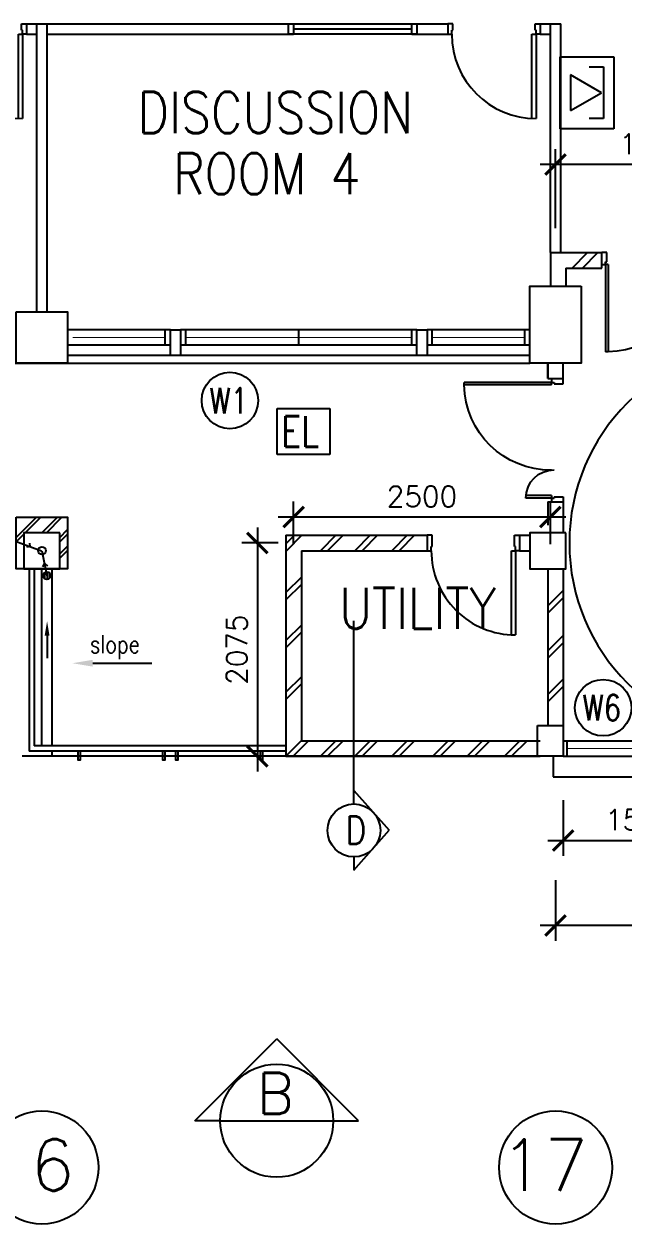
# Model space of a CAD drawing. Header units: feet. Extents: x 1613173 to 1750704, y -859418 to -757301.
# Drawn here: x 1690785 to 1696617, y -847051 to -835374 of the extents above; entities that cross this region are included whole.
import ezdxf

# ---------------------------------------------------------------- set-up
doc = ezdxf.new("R2010")
doc.units = ezdxf.units.FT
doc.header["$LTSCALE"] = 13
doc.header["$MEASUREMENT"] = 0
doc.layers.get('0').update_dxf_attribs({"linetype": 'CONTINUOUS'})
for name, color, linetype in [('-EL & K', 10, 'CONTINUOUS'), ('-FF', 240, 'CONTINUOUS'), ('AR', 7, 'CONTINUOUS'), ('COL', 3, 'CONTINUOUS'), ('DIM', 7, 'CONTINUOUS'), ('DR', 7, 'CONTINUOUS'), ('extension', 1, 'CONTINUOUS'), ('GRID-T', 7, 'CONTINUOUS'), ('H', 1, 'CONTINUOUS'), ('hatch', 7, 'CONTINUOUS'), ('LINE', 7, 'CONTINUOUS'), ('partition', 7, 'CONTINUOUS'), ('rail', 1, 'CONTINUOUS'), ('RWDP', 145, 'CONTINUOUS'), ('stair', 7, 'CONTINUOUS'), ('T50', 4, 'CONTINUOUS'), ('WALL', 2, 'CONTINUOUS'), ('WIN', 5, 'CONTINUOUS'), ('WIN-T', 7, 'CONTINUOUS')]:
    doc.layers.add(name, color=color, linetype=linetype)
doc.styles.add('DIMTEXT', font='romans.shx', dxfattribs={"width": 0.8})
doc.styles.add('E', font='ROMANS.SHX', dxfattribs={"width": 0.9})
doc.styles.add('ROMANS', font='romans')
doc.styles.get("Standard").update_dxf_attribs({"font": 'ROMANS.SHX'})
doc.dimstyles.new('STANDARD$0', dxfattribs={"dimscale": 0, "dimtxt": 8, "dimasz": 6, "dimexe": 1, "dimexo": 1, "dimgap": 3, "dimtad": 1, "dimdec": 0, "dimlfac": -1, "dimrnd": 1, "dimzin": 0, "dimdsep": 46, "dimtxsty": 'Standard', "dimcen": 0, "dimclrd": 5, "dimclre": 250, "dimadec": 0, "dimazin": 0, "dimtfac": 1, "dimtdec": 4, "dimtofl": 0, "dimtmove": 0, "dimatfit": 3, "dimfxl": 1, "dimtolj": 1, "dimtzin": 0, "dimarcsym": 0})

# ---------------------------------------------------------------- blocks, each defined once
blk = doc.blocks.new('FD2')
at = {"layer": 'LINE', "linetype": 'Continuous'}
for points in [[(100, 1200), (100, 1250), (0, 1250), (0, 1200)], [(100, 0), (100, 50), (0, 50), (0, 0)]]:
    blk.add_lwpolyline(points, close=True, dxfattribs=at)
at = {"layer": 'LINE', "color": 5, "linetype": 'Continuous'}
for points in [[(0, 1200), (0, 50)], [(100, 50), (100, 1200)]]:
    blk.add_lwpolyline(points, dxfattribs=at)
at = {"layer": 'LINE', "color": 1, "linetype": 'Continuous'}
blk.add_lwpolyline([(50, 50), (50, 1200)], dxfattribs=at)
blk = doc.blocks.new('FG2')
at = {"layer": 'LINE', "linetype": 'Continuous', "xscale": -1, "rotation": 180}
blk.add_blockref('FD2', (0, 0), dxfattribs=at)
blk = doc.blocks.new('d900-1b1')
at = {"layer": 'DR'}
for p, q in [((40, 100), (40, 920)), ((80, 919), (80, 100)), ((0, 0), (0, 100)), ((0, 100), (40, 100)), ((50, 0), (0, 0)), ((80, 100), (40, 100)), ((40, 100), (40, 60)), ((40, 60), (50, 60)), ((50, 60), (50, 0)), ((860, 60), (850, 60)), ((850, 60), (850, 0)), ((850, 0), (900, 0)), ((860, 100), (860, 60)), ((900, 100), (860, 100)), ((900, 0), (900, 100))]:
    blk.add_line(p, q, dxfattribs=at)
blk.add_arc((40, 100), 820, 0, 90, dxfattribs=at)
blk = doc.blocks.new('D1200')
at = {"layer": 'DR', "color": 7}
for p, q in [((37, 115), (37, 965)), ((62, 115), (62, 965)), ((1138, 115), (1138, 364)), ((1163, 115), (1163, 365)), ((0, 115), (37, 115)), ((37, 115), (37, 90)), ((62, 115), (37, 115)), ((37, 90), (50, 90)), ((50, 90), (50, 0)), ((1138, 115), (1163, 115)), ((1150, 90), (1150, 0)), ((1150, 90), (1163, 90)), ((1163, 115), (1163, 90)), ((1163, 115), (1200, 115))]:
    blk.add_line(p, q, dxfattribs=at)
blk.add_arc((1163, 90), 275, 90, 180, dxfattribs=at)
at = {"layer": 'WIN', "color": 7}
for p, q in [((62, 965), (37, 965)), ((62, 965), (62, 965)), ((50, 0), (0, 0)), ((1150, 0), (1200, 0))]:
    blk.add_line(p, q, dxfattribs=at)
blk.add_arc((50, 125), 840, 359.3227, 89.147, dxfattribs=at)
blk = doc.blocks.new('_ARCHTICK')
at = {"color": 0, "linetype": 'ByBlock', "const_width": 0.15}
blk.add_lwpolyline([(-0.5, -0.5), (0.5, 0.5)], dxfattribs=at)
blk = doc.blocks.new('*D212')
at = {"layer": 'DIM', "color": 7, "lineweight": -2, "transparency": 16777216}
for p, q in [((1695960, -843706), (1695960, -844296)), ((1703160, -843706), (1703160, -844296)), ((1703310, -844146), (1695810, -844146))]:
    blk.add_line(p, q, dxfattribs=at)
at = {"layer": 'DIM', "color": 7, "lineweight": -2, "transparency": 16777216, "xscale": 200, "yscale": 200, "zscale": 200}
for p, rotation in [((1695960, -844146), 180.0000000117561), ((1703160, -844146), 1.175611608061899e-08)]:
    blk.add_blockref('_ARCHTICK', p, dxfattribs=dict(at, rotation=rotation))
at = {"layer": 'DIM', "color": 7, "transparency": 16777216, "insert": (1699560, -843946), "char_height": 200, "attachment_point": 5, "rotation": 0, "style": 'ROMANS'}
blk.add_mtext('\\A1;7200', dxfattribs=at)
blk = doc.blocks.new('*D213')
at = {"layer": 'DIM', "color": 7, "lineweight": -2, "transparency": 16777216}
for p, q in [((1695960, -837362), (1695960, -836592)), ((1697885, -837362), (1697885, -836592)), ((1698035, -836742), (1695810, -836742))]:
    blk.add_line(p, q, dxfattribs=at)
at = {"layer": 'DIM', "color": 7, "lineweight": -2, "transparency": 16777216, "xscale": 200, "yscale": 200, "zscale": 200, "rotation": 180}
blk.add_blockref('_ARCHTICK', (1695960, -836742), dxfattribs=at)
at = {"layer": 'DIM', "color": 7, "lineweight": -2, "transparency": 16777216, "xscale": 200, "yscale": 200, "zscale": 200}
blk.add_blockref('_ARCHTICK', (1697885, -836742), dxfattribs=at)
at = {"layer": 'DIM', "color": 7, "transparency": 16777216, "insert": (1696923, -836542), "char_height": 200, "attachment_point": 5, "style": 'ROMANS'}
blk.add_mtext('\\A1;1925', dxfattribs=at)
blk = doc.blocks.new('*D225')
at = {"layer": 'DIM', "color": 7, "lineweight": -2, "transparency": 16777216}
for p, q in [((1696035, -842928), (1696035, -843469)), ((1697535, -842928), (1697535, -843469)), ((1695885, -843319), (1697685, -843319))]:
    blk.add_line(p, q, dxfattribs=at)
at = {"layer": 'DIM', "color": 7, "lineweight": -2, "transparency": 16777216, "xscale": 200, "yscale": 200, "zscale": 200, "rotation": 180}
blk.add_blockref('_ARCHTICK', (1696035, -843319), dxfattribs=at)
at = {"layer": 'DIM', "color": 7, "lineweight": -2, "transparency": 16777216, "xscale": 200, "yscale": 200, "zscale": 200}
blk.add_blockref('_ARCHTICK', (1697535, -843319), dxfattribs=at)
at = {"layer": 'DIM', "color": 7, "transparency": 16777216, "insert": (1696785, -843119), "char_height": 200, "attachment_point": 5, "style": 'ROMANS'}
blk.add_mtext('\\A1;1500', dxfattribs=at)
blk = doc.blocks.new('*D339')
at = {"layer": 'DIM', "color": 7, "lineweight": -2, "transparency": 16777216}
for p, q in [((1693410, -840437), (1693410, -840021)), ((1695910, -840437), (1695910, -840021)), ((1693260, -840171), (1696060, -840171))]:
    blk.add_line(p, q, dxfattribs=at)
at = {"layer": 'DIM', "color": 7, "lineweight": -2, "transparency": 16777216, "xscale": 200, "yscale": 200, "zscale": 200, "rotation": 180}
blk.add_blockref('_ARCHTICK', (1693410, -840171), dxfattribs=at)
at = {"layer": 'DIM', "color": 7, "lineweight": -2, "transparency": 16777216, "xscale": 200, "yscale": 200, "zscale": 200}
blk.add_blockref('_ARCHTICK', (1695910, -840171), dxfattribs=at)
at = {"layer": 'DIM', "color": 7, "transparency": 16777216, "insert": (1694660, -839971), "char_height": 200, "attachment_point": 5, "style": 'ROMANS'}
blk.add_mtext('\\A1;2500', dxfattribs=at)
blk = doc.blocks.new('*D340')
at = {"layer": 'DIM', "color": 7, "lineweight": -2, "transparency": 16777216}
for p, q in [((1693057, -840274), (1693057, -842649)), ((1693260, -840424), (1692907, -840424)), ((1693260, -842499), (1692907, -842499))]:
    blk.add_line(p, q, dxfattribs=at)
at = {"layer": 'DIM', "color": 7, "lineweight": -2, "transparency": 16777216, "xscale": 200, "yscale": 200, "zscale": 200}
for p, rotation in [((1693057, -840424), 90), ((1693057, -842499), 270)]:
    blk.add_blockref('_ARCHTICK', p, dxfattribs=dict(at, rotation=rotation))
at = {"layer": 'DIM', "color": 7, "transparency": 16777216, "insert": (1692857, -841462), "char_height": 200, "attachment_point": 5, "rotation": 90, "style": 'ROMANS'}
blk.add_mtext('\\A1;2075', dxfattribs=at)
blk = doc.blocks.new('DR-900-B')
at = {"layer": 'DR'}
for p, q in [((0, 900), (-150, 900)), ((-150, 900), (-150, 860)), ((-150, 860), (-110, 860)), ((-110, 860), (-110, 850)), ((-110, 850), (0, 850)), ((0, 850), (0, 900)), ((-150, 40), (-970, 40)), ((-969, 80), (-150, 80)), ((-150, 80), (-150, 40)), ((-150, 40), (-110, 40)), ((-150, 0), (-150, 40)), ((0, 0), (-150, 0)), ((-110, 50), (0, 50)), ((-110, 40), (-110, 50)), ((0, 50), (0, 0))]:
    blk.add_line(p, q, dxfattribs=at)
blk.add_arc((-150, 40), 820, 90, 180, dxfattribs=at)
blk = doc.blocks.new('FIREMAN INTERCOM')
at = {"layer": '-FF', "color": 3, "ltscale": 10}
for p, q in [((-350, 522), (350, 522)), ((-350, 0), (-350, 522)), ((350, 522), (350, 0)), ((350, 0), (-350, 0))]:
    blk.add_line(p, q, dxfattribs=at)
at = {"layer": '-FF', "ltscale": 10}
for p, q in [((-254, 281), (-254, 422)), ((-254, 422), (251, 422)), ((-1, 402), (-176, 100)), ((173, 100), (-1, 402)), ((251, 422), (251, 281)), ((-176, 100), (173, 100))]:
    blk.add_line(p, q, dxfattribs=at)

msp = doc.modelspace()

# ---------------------------------------------------------------- hatches: boundary and pattern name
at = {"layer": 'RWDP'}
h = msp.add_hatch(dxfattribs=at)
h.set_pattern_fill('ANSI31', color=0, scale=200, angle=45, style=0)
h.set_pattern_definition([(90, (412.74, -358.318), (-25, 5e-15), [])])
edge = h.paths.add_edge_path()
edge.add_arc((1691008, -840741), 37.5, 0, 360)

# ---------------------------------------------------------------- linework, layer by layer
at = {"layer": '-EL & K', "color": 0}
for p, q in [((1693248.8, -839116.8), (1693762.7, -839116.8)), ((1693248.8, -839563.9), (1693248.8, -839116.8)), ((1693762.7, -839116.8), (1693762.7, -839563.9)), ((1693762.7, -839563.9), (1693248.8, -839563.9))]:
    msp.add_line(p, q, dxfattribs=at)
at = {"color": 0}
for p, q in [((1695710.2, -838599.1), (1691210.2, -838599.1)), ((1690960.2, -842399.1), (1690960.2, -840674.1)), ((1691060.2, -842399.1), (1691060.2, -840674.1)), ((1691010, -841325), (1691010, -841546.2)), ((1691060.2, -842499.1), (1691060.2, -842449.1)), ((1693485.2, -842499.1), (1691210.2, -842499.1))]:
    msp.add_line(p, q, dxfattribs=at)
msp.add_solid([(1690986.7, -841325), (1691033.3, -841325), (1691010, -841185)], dxfattribs=at)
at = {"layer": 'AR', "color": 0}
for p, q in [((1693997.4, -842831.2), (1693997.4, -841182)), ((1693997.4, -842831.2), (1694339, -843219.9)), ((1693997.4, -842963.4), (1693997.4, -842831.2)), ((1693997.4, -843608.5), (1694339, -843219.9)), ((1693997.4, -843478.6), (1693997.4, -843608.5)), ((1692448.5, -846045.5), (1693245.5, -845248.5)), ((1694042.5, -846045.5), (1693245.5, -845248.5)), ((1692695.5, -846045.5), (1692448.5, -846045.5)), ((1692695.5, -846045.5), (1693795.5, -846045.5)), ((1693795.5, -846045.5), (1694042.5, -846045.5))]:
    msp.add_line(p, q, dxfattribs=at)
for centre, radius in [((1693997.4, -843221), 257.6), ((1693245.5, -846045.5), 550)]:
    msp.add_circle(centre, radius, dxfattribs=at)
at = {"layer": 'COL', "color": 0}
for points in [[(1696210.2, -837924.1), (1696210.2, -838674.1), (1695710.2, -838674.1), (1695710.2, -837924.1)], [(1690710.2, -838174.1), (1691210.2, -838174.1), (1691210.2, -838674.1), (1690710.2, -838674.1)], [(1690710.2, -840174.1), (1691210.2, -840174.1), (1691210.2, -840674.1), (1690710.2, -840674.1)], [(1691135.2, -840324.1), (1690785.2, -840324.1), (1690785.2, -840674.1), (1691135.2, -840674.1)], [(1696060.2, -840324.1), (1695710.2, -840324.1), (1695710.2, -840674.1), (1696060.2, -840674.1)], [(1695785.2, -842199.1), (1696035.2, -842199.1), (1696035.2, -842499.1), (1695785.2, -842499.1)]]:
    msp.add_lwpolyline(points, close=True, dxfattribs=at)
at = {"layer": 'DR', "color": 0}
msp.add_line((1695910.2, -835374.1), (1696010.2, -835374.1), dxfattribs=at)
at = {"layer": 'extension', "color": 0}
for p, q in [((1695935.2, -842499.1), (1695935.2, -842699.1)), ((1695935.2, -842699.1), (1697635.2, -842699.1))]:
    msp.add_line(p, q, dxfattribs=at)
at = {"layer": 'GRID-T', "color": 0}
for centre in [(1690960.2, -846500.7), (1695960.2, -846500.7)]:
    msp.add_circle(centre, 550, dxfattribs=at)
at = {"layer": 'H', "color": 0}
for p, q in [((1693419.4, -840349.1), (1693335.2, -840433.3)), ((1693490.2, -840349.1), (1693340.2, -840499.1)), ((1693820.3, -840349.1), (1693670.3, -840499.1)), ((1693891, -840349.1), (1693741, -840499.1)), ((1694155.4, -840349.1), (1694005.4, -840499.1)), ((1694226.2, -840349.1), (1694076.2, -840499.1)), ((1694516.9, -840349.1), (1694366.9, -840499.1)), ((1694587.6, -840349.1), (1694437.6, -840499.1)), ((1693485.2, -840756.4), (1693335.2, -840906.4)), ((1693485.2, -840827.1), (1693335.2, -840977.1)), ((1693485.2, -841222.7), (1693335.2, -841372.7)), ((1693485.2, -841293.4), (1693335.2, -841443.4)), ((1693485.2, -841725.4), (1693335.2, -841875.4)), ((1693485.2, -841796.1), (1693335.2, -841946.1)), ((1693485.1, -842349.1), (1693335.1, -842499.1)), ((1693555.8, -842349.1), (1693405.8, -842499.1)), ((1693820.3, -842349.1), (1693670.3, -842499.1)), ((1693891, -842349.1), (1693741, -842499.1)), ((1694155.4, -842349.1), (1694005.4, -842499.1)), ((1694226.2, -842349.1), (1694076.2, -842499.1)), ((1694516.9, -842349.1), (1694366.9, -842499.1)), ((1694587.6, -842349.1), (1694437.6, -842499.1)), ((1694914.9, -842349.1), (1694764.9, -842499.1)), ((1694985.6, -842349.1), (1694835.6, -842499.1)), ((1695250.1, -842349.1), (1695100.1, -842499.1)), ((1695320.8, -842349.1), (1695170.8, -842499.1)), ((1695611.5, -842349.1), (1695461.5, -842499.1)), ((1695682.2, -842349.1), (1695532.2, -842499.1))]:
    msp.add_line(p, q, dxfattribs=at)
at = {"layer": 'hatch', "color": 0}
for p, q in [((1696122, -837749.1), (1696272, -837599.1)), ((1696222.7, -837749.1), (1696372.7, -837599.1)), ((1690710.2, -840369.3), (1690905.5, -840174.1)), ((1690798.1, -840324.1), (1690948.1, -840174.1)), ((1690960.2, -840324.1), (1691110.2, -840174.1)), ((1691002.9, -840324.1), (1691152.9, -840174.1)), ((1690710.2, -840412), (1690785.2, -840337)), ((1691135.2, -840369.3), (1691210.2, -840294.3)), ((1691135.2, -840412), (1691210.2, -840337)), ((1691135.2, -840530.3), (1691210.2, -840455.3)), ((1691135.2, -840573), (1691210.2, -840498)), ((1695885.2, -841035.8), (1696035.2, -840885.8)), ((1695885.2, -841107.5), (1696035.2, -840957.5)), ((1695885.2, -841473.5), (1696035.2, -841323.5)), ((1695885.2, -841545.1), (1696035.2, -841395.1)), ((1695885.2, -841898.5), (1696035.2, -841748.5)), ((1695885.2, -841970.1), (1696035.2, -841820.1))]:
    msp.add_line(p, q, dxfattribs=at)
at = {"layer": 'LINE', "color": 0}
msp.add_line((1678710.2, -838674.1), (1695710.2, -838674.1), dxfattribs=at)
at = {"layer": 'partition', "color": 0}
for p, q in [((1690810.2, -835374.1), (1693410.2, -835374.1)), ((1690910.2, -838174.1), (1690910.2, -835374.1)), ((1691010.2, -838174.1), (1691010.2, -835374.1)), ((1694560.2, -835374.1), (1694910.2, -835374.1)), ((1695810.2, -835374.1), (1695910.2, -835374.1)), ((1695910.2, -837599.1), (1695910.2, -835374.1)), ((1696010.2, -837599.1), (1696010.2, -835374.1)), ((1690810.2, -835474.1), (1690910.2, -835474.1)), ((1691010.2, -835474.1), (1693410.2, -835474.1)), ((1694560.2, -835474.1), (1694910.2, -835474.1)), ((1695810.2, -835474.1), (1695910.2, -835474.1)), ((1695810.2, -835474.1), (1695910.2, -835474.1)), ((1693385.2, -842499.1), (1690767.2, -842499.1))]:
    msp.add_line(p, q, dxfattribs=at)
at = {"layer": 'rail', "color": 0}
for p, q in [((1690835.2, -840674.1), (1690835.2, -842449.1)), ((1690885.2, -840674.1), (1690885.2, -842399.1)), ((1693335.2, -842449.1), (1690835.2, -842449.1)), ((1693335.2, -842399.1), (1690885.2, -842399.1))]:
    msp.add_line(p, q, dxfattribs=at)
for points in [[(1691335.2, -842449.1), (1691310.2, -842449.1), (1691310.2, -842534.1), (1691335.2, -842534.1)], [(1692160.2, -842449.1), (1692135.2, -842449.1), (1692135.2, -842534.1), (1692160.2, -842534.1)], [(1692285.2, -842449.1), (1692260.2, -842449.1), (1692260.2, -842534.1), (1692285.2, -842534.1)], [(1693110.2, -842449.1), (1693085.2, -842449.1), (1693085.2, -842534.1), (1693110.2, -842534.1)]]:
    msp.add_lwpolyline(points, close=True, dxfattribs=at)
at = {"layer": 'RWDP', "color": 0}
for p, q in [((1690605, -840370.4), (1690955.5, -840499.1)), ((1690843.8, -840458.1), (1690810.7, -840464.5)), ((1690843.8, -840458.1), (1690840.6, -840426.8)), ((1690960.2, -840499.1), (1691008, -840741)), ((1690984.1, -840620.1), (1690966, -840657)), ((1690984.1, -840620.1), (1691014, -840646)), ((1691455, -841594), (1692029, -841594))]:
    msp.add_line(p, q, dxfattribs=at)
for centre in [(1690960.2, -840499.1), (1691008, -840741)]:
    msp.add_circle(centre, 37.5, dxfattribs=at)
msp.add_solid([(1691455, -841627.3), (1691455, -841560.7), (1691255, -841594)], dxfattribs=at)
at = {"layer": 'stair', "color": 0}
msp.add_arc((1698019.4, -840424.1), 1925, 90, 270, dxfattribs=at)
at = {"layer": 'WALL', "color": 0}
for p, q in [((1695910.2, -837599.1), (1696410.2, -837599.1)), ((1695910.2, -837599.1), (1695910.2, -837924.1)), ((1696410.2, -837749.1), (1696410.2, -837599.1)), ((1696060.2, -837749.1), (1696410.2, -837749.1)), ((1696060.2, -837749.1), (1696060.2, -837924.1)), ((1695885.2, -838674.1), (1695885.2, -838824.1)), ((1695885.2, -838824.1), (1695885.2, -838674.1)), ((1696035.2, -838824.1), (1696035.2, -838674.1)), ((1695885.2, -838824.1), (1696035.2, -838824.1)), ((1695885.2, -840024.1), (1695885.2, -840249.1)), ((1695885.2, -840024.1), (1696035.2, -840024.1)), ((1696035.2, -840024.1), (1696035.2, -840324.1)), ((1693335.2, -840349.1), (1693335.2, -842499.1)), ((1693335.2, -840349.1), (1694710.2, -840349.1)), ((1695610.2, -840349.1), (1695710.2, -840349.1)), ((1693485.2, -840499.1), (1693485.2, -842349.1)), ((1693485.2, -840499.1), (1694710.2, -840499.1)), ((1695610.2, -840499.1), (1695710.2, -840499.1)), ((1695885.2, -840674.1), (1695885.2, -842199.1)), ((1696035.2, -840674.1), (1696035.2, -842199.1)), ((1693485.2, -842349.1), (1695810.2, -842349.1)), ((1693335.2, -842499.1), (1695810.2, -842499.1)), ((1695885.2, -842499.1), (1693385.2, -842499.1))]:
    msp.add_line(p, q, dxfattribs=at)
for points in [[(1692210.2, -838599.1), (1692210.2, -838349.1), (1692310.2, -838349.1), (1692310.2, -838599.1)], [(1694610.2, -838599.1), (1694610.2, -838349.1), (1694710.2, -838349.1), (1694710.2, -838599.1)]]:
    msp.add_lwpolyline(points, close=True, dxfattribs=at)
at = {"layer": 'WIN', "color": 0}
for p, q in [((1692210.2, -838349.1), (1691210.2, -838349.1)), ((1692160.2, -838499.1), (1692160.2, -838349.1)), ((1694610.2, -838349.1), (1692310.2, -838349.1)), ((1692360.2, -838499.1), (1692360.2, -838349.1)), ((1693460.2, -838499.1), (1693460.2, -838349.1)), ((1694560.2, -838499.1), (1694560.2, -838349.1)), ((1695710.2, -838349.1), (1694710.2, -838349.1)), ((1694760.2, -838499.1), (1694760.2, -838349.1)), ((1695660.2, -838499.1), (1695660.2, -838349.1)), ((1692210.2, -838499.1), (1691210.2, -838499.1)), ((1694610.2, -838499.1), (1692310.2, -838499.1)), ((1695710.2, -838499.1), (1694710.2, -838499.1)), ((1696035.2, -842349.1), (1697535.2, -842349.1)), ((1696073.2, -842499.1), (1696073.2, -842349.1)), ((1696035.2, -842499.1), (1697535.2, -842499.1))]:
    msp.add_line(p, q, dxfattribs=at)
at = {"layer": 'WIN', "color": 0, "const_width": 10, "flags": 128}
for points in [[(1692160.2, -838424.1), (1691260.2, -838424.1)], [(1694560.2, -838424.1), (1692360.2, -838424.1)], [(1694760.2, -838424.1), (1695660.2, -838424.1)], [(1696073.2, -842424.1), (1697497.2, -842424.1)]]:
    msp.add_lwpolyline(points, dxfattribs=at)
at = {"layer": 'WIN-T', "color": 0}
for centre in [(1692790.2, -839038.1), (1696423.3, -842026.9)]:
    msp.add_circle(centre, 275, dxfattribs=at)

# ---------------------------------------------------------------- block references
at = {"layer": '-FF', "color": 0, "rotation": 270}
msp.add_blockref('FIREMAN INTERCOM', (1696006.2, -836043.6), dxfattribs=at)
at = {"layer": 'DR', "color": 0, "rotation": 179.9999999599794}
for p in [(1690810.2, -835374.1), (1695810.2, -835374.1)]:
    msp.add_blockref('d900-1b1', p, dxfattribs=at)
at = {"layer": 'DR', "color": 0, "xscale": -1}
for p, rotation in [((1696410.2, -837599.1), 180), ((1696035.2, -838824.1), 90)]:
    msp.add_blockref('D1200', p, dxfattribs=dict(at, rotation=rotation))
at = {"layer": 'LINE', "color": 0, "rotation": 270}
msp.add_blockref('FG2', (1694610.2, -835374.1), dxfattribs=at)
at = {"layer": 'WALL', "color": 0, "rotation": 89.99999999999999}
msp.add_blockref('DR-900-B', (1695610.2, -840349.1), dxfattribs=at)

# ---------------------------------------------------------------- texts
at = {"layer": '-EL & K', "color": 0, "style": 'E', "width": 0.8}
msp.add_text('EL', height=300, dxfattribs=at).set_placement((1693289.8, -839489.8))
at = {"layer": 'AR', "color": 0, "style": 'ROMANS'}
msp.add_text('B', height=400, dxfattribs=at).set_placement((1693051.3, -845980.3))
at = {"layer": 'GRID-T', "color": 0, "style": 'ROMANS'}
for s, p in [('16', (1690420, -846726.5)), ('17', (1695421, -846726.5))]:
    msp.add_text(s, height=500, dxfattribs=at).set_placement(p)
at = {"layer": 'stair', "color": 0, "style": 'ROMANS', "width": 0.8}
msp.add_text('slope', height=175, dxfattribs=at).set_placement((1691426.6, -841496))
at = {"layer": 'T50', "color": 0, "style": 'ROMANS', "width": 0.85}
for s, p in [('DISCUSSION', (1691891.1, -836434.8)), ('ROOM 4', (1692238.5, -837031.4)), ('UTILITY', (1693853.3, -841259))]:
    msp.add_text(s, height=400, dxfattribs=at).set_placement(p)
at = {"layer": 'T50', "color": 0, "style": 'DIMTEXT', "width": 0.8}
msp.add_text('D', height=275, rotation=0, dxfattribs=at).set_placement((1693916.3, -843355.9))
at = {"layer": 'WIN-T', "color": 0, "style": 'ROMANS', "width": 0.8}
for s, p in [('W1', (1692589.4, -839163.9)), ('W6', (1696222.5, -842152.7))]:
    msp.add_text(s, height=250, dxfattribs=at).set_placement(p)

# ---------------------------------------------------------------- dimensions: what is measured, and where the dimension line sits
at = {"layer": 'DIM', "color": 0}
for base, p1, p2, picture, middle in [((1695960.2, -836742), (1697885.2, -837512.3), (1695960.2, -837512.3), '*D213', (1696922.7, -836542)), ((1695910.2, -840171), (1693410.2, -840587.1), (1695910.2, -840587.1), '*D339', (1694660.2, -839971)), ((1697535.2, -843319.5), (1696035.2, -842778), (1697535.2, -842778), '*D225', (1696785.2, -843119.5))]:
    dim = msp.add_linear_dim(base=base, p1=p1, p2=p2, dimstyle='STANDARD$0', override={"dimscale": 100, "dimtxt": 2, "dimasz": 2, "dimexe": 1.5, "dimexo": 1.5, "dimgap": 1, "dimtxsty": 'ROMANS', "dimblk": 'ARCHTICK', "dimdle": 1.5, "dimclrd": 7, "dimclre": 7, "dimclrt": 7, "dimtdec": 0, "dimtmove": 2}, dxfattribs=at)
    dim.commit()
    dim.dimension.update_dxf_attribs({"geometry": picture, "text_midpoint": middle})
dim = msp.add_linear_dim(base=(1693056.8, -842499.1), p1=(1693410.2, -840424.1), p2=(1693410.2, -842499.1), angle=90, dimstyle='STANDARD$0', override={"dimscale": 100, "dimtxt": 2, "dimasz": 2, "dimexe": 1.5, "dimexo": 1.5, "dimgap": 1, "dimtxsty": 'ROMANS', "dimblk": 'ARCHTICK', "dimdle": 1.5, "dimclrd": 7, "dimclre": 7, "dimclrt": 7, "dimtdec": 0, "dimtmove": 2}, dxfattribs=at)
dim.commit()
dim.dimension.update_dxf_attribs({"geometry": '*D340', "text_midpoint": (1692856.8, -841461.6)})
dim = msp.add_aligned_dim(p1=(1703160.2, -843555.7), p2=(1695960.2, -843555.7), distance=590.5, dimstyle='STANDARD$0', override={"dimscale": 100, "dimtxt": 2, "dimasz": 2, "dimexe": 1.5, "dimexo": 1.5, "dimgap": 1, "dimtxsty": 'ROMANS', "dimblk": 'ARCHTICK', "dimdle": 1.5, "dimclrd": 7, "dimclre": 7, "dimclrt": 7, "dimtdec": 0, "dimtmove": 2}, dxfattribs=at)
dim.commit()
dim.dimension.update_dxf_attribs({"geometry": '*D212', "text_midpoint": (1699560.2, -843946.3)})

doc.saveas('drawing.dxf')
